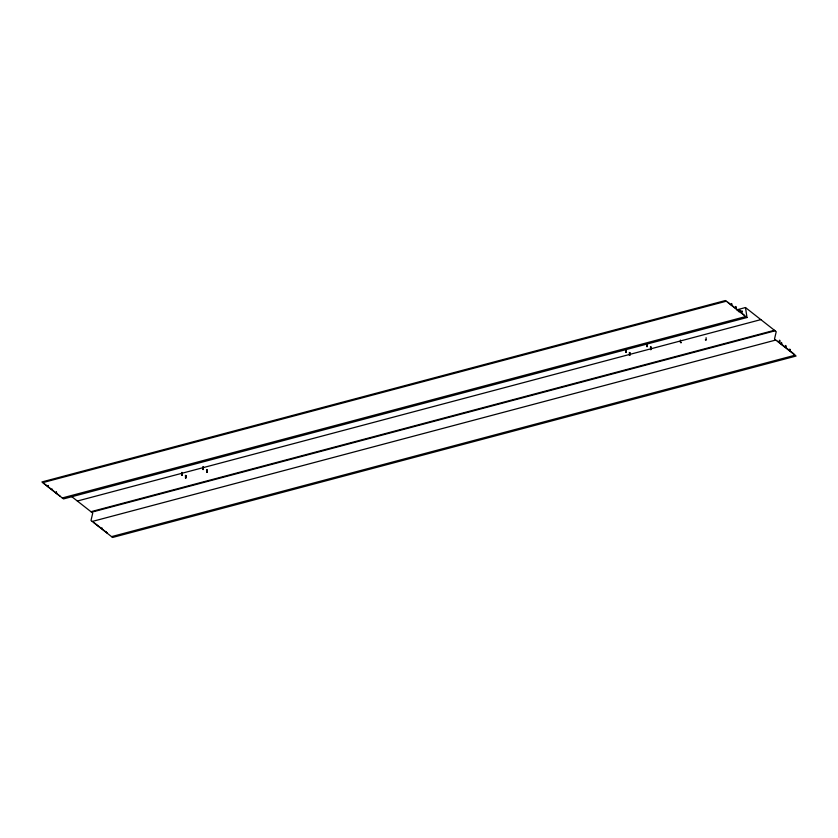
<?xml version="1.0" encoding="UTF-8"?>
<svg xmlns="http://www.w3.org/2000/svg" width="838" height="838" viewBox="0 0 838 838"><rect width="100%" height="100%" fill="white"/><g stroke="black" fill="none" stroke-linecap="round" stroke-linejoin="round"><path stroke-width="1.26" d="M47.588 486.396L47.986 485.412M48.122 485.516L48.489 487.108M55.926 492.943L56.335 491.958M56.46 492.063L56.827 493.645M98.392 526.075L98.015 525.478M101.807 527.919L102.446 528.422M106.73 532.622L106.353 532.025M182.349 472.653L181.909 475.156L181.605 472.496M181.909 475.156L181.93 472.758M182.317 475.052L182.024 472.391M186.057 475.555L185.617 478.069L185.397 475.471M185.617 478.069L185.806 475.366M203.519 467.028L203.079 469.542L202.775 466.881M203.079 469.542L203.184 466.923M207.227 470.097L206.787 472.454L206.567 469.856M206.787 472.454L206.818 470.055M207.196 472.339L206.986 469.741M626.248 349.75L625.808 352.264L625.588 349.823M625.808 352.264L625.839 349.865M626.216 352.149L626.007 349.561M630.04 352.725L629.6 355.239L629.296 352.578M629.6 355.239L629.715 352.463M647.418 344.135L646.978 346.639L646.758 344.051M646.978 346.639L647.009 344.24M647.386 346.534L647.177 343.936M651.21 347.11L650.77 349.614L650.466 346.963M650.77 349.614L650.885 346.848M680.466 342.491L681.21 342.637L680.466 342.491L680.487 340.081M706.088 339.924L705.428 339.84L706.088 339.924L706.109 337.683M731.27 304.938L731.616 303.513L732.171 305.64M738.404 311.726L738.414 310.867M739.608 311.485L739.954 310.06L740.509 312.186M781.173 343.905L781.519 342.491L782.074 344.607M790.412 351.153L789.731 349.09L790.045 349.572M42.769 482.636L726.263 301.219M736.633 309.892L745.474 307.546L776.229 331.691L774.49 339.076L796.1 356.045L112.606 537.462L90.996 520.492L92.735 513.097L71.534 496.463M62.274 497.95L745.768 316.534M747.004 317.508L63.51 498.924L41.9 481.955L725.394 300.538L747.004 317.508L745.474 307.546M77.358 501.03L760.852 319.613M629.265 354.977L630.008 355.123M650.435 349.362L651.178 349.509M202.744 469.28L203.487 469.427M185.366 477.88L186.026 477.964M90.954 511.704L774.438 330.287M91.614 512.217L775.108 330.801M92.232 521.466L775.726 340.05M111.559 536.634L795.053 355.218M52.092 489.004L52.532 489.643M777.674 341.15L793.921 353.908M727.772 302.183L744.018 314.941M44.089 483.652L60.336 496.4M93.992 522.619L107.191 532.989M735.586 307.483C736.948 309.411 735.555 304.33 735.586 307.483M741.682 311.778C743.044 313.695 741.651 308.625 741.682 311.778M779.403 341.192C780.765 343.109 779.382 338.039 779.403 341.192M785.489 346.461C786.851 348.472 785.405 343.287 785.489 346.461M231.194 455.128L231.194 455.128M252.364 449.503L252.364 449.503M426.071 403.403L426.071 403.403M447.241 397.788L447.241 397.788M132.519 482.594L132.519 482.594M153.689 476.979L153.689 476.979M234.902 458.04L234.902 458.04M256.072 452.415L256.072 452.415M429.779 406.315L429.779 406.315M450.949 400.69L450.949 400.69M136.227 485.506L136.227 485.506M157.397 479.891L157.397 479.891M387.345 419.587L387.345 419.587M408.525 413.972L408.525 413.972M582.221 367.861L582.221 367.861M603.391 362.246L603.391 362.246M702.045 336.761L702.045 336.761M391.137 422.562L391.137 422.562M412.306 416.947L412.306 416.947M586.013 370.836L586.013 370.836M607.183 365.221L607.183 365.221M684.667 345.35L684.667 345.35"/></g></svg>
